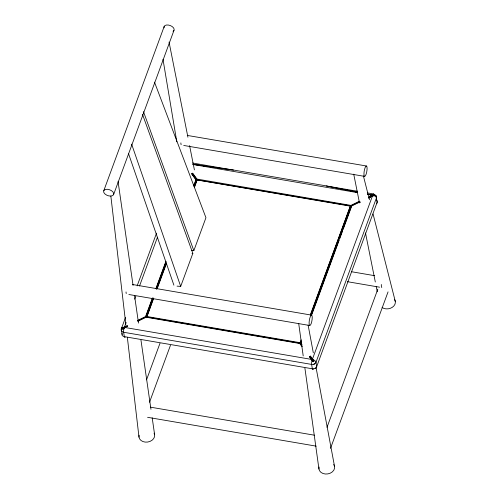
<?xml version="1.0" encoding="UTF-8"?>
<svg xmlns="http://www.w3.org/2000/svg" width="499" height="499" viewBox="0 0 499 499"><rect width="100%" height="100%" fill="white"/><g stroke="black" fill="none" stroke-linecap="round" stroke-linejoin="round"><path stroke-width="0.75" d="M351.527 206.574L350.928 205.395L196.924 179.06L192.62 173.116M103.804 190.655L164.227 26.353M113.56 194.704A5.302 3.063 20.2 0 0 107.447 189.289A5.302 3.063 20.2 0 0 105.015 194.036A5.302 3.063 20.2 0 0 113.56 194.704L173.964 30.389M125.567 317.358L121.288 328.997L121.5 330.363M137.15 285.871L156.536 233.158M125.168 337.124A3.518 0.873 -80.3 0 1 124.332 336.638L123.652 332.265A3.518 2.732 -8.8 0 1 121.288 328.997A3.518 2.033 20.2 0 1 123.602 327.313A6.949 4.061 -35.9 0 1 124.519 326.814L126.122 322.441M134.699 299.132L135.772 296.219M139.52 286.027L157.466 237.225M146.188 317.744L145.608 316.534L152.432 297.978M155.844 288.703L165.818 261.582M193.643 185.934L196.001 179.509L191.697 173.565M145.477 317.626L152.657 298.103M156.143 288.628L166.061 261.663M193.936 185.859L196.113 179.958M300.997 341.035L300.192 343.225L146.781 316.99L153.505 297.978M156.642 289.445L166.317 263.129M194.311 187.031L196.924 179.914L350.335 206.156L310.397 315.48M146.781 316.99L153.499 298.733M157.254 288.509L166.385 263.684M194.591 187.013L196.737 181.168M177.058 286.133L180.694 286.407L192.839 253.361L142.477 114.321M191.373 250.479L193.83 250.666L205.944 217.695L154.49 82.135M146.531 379.845L159.979 343.281M149.519 402.256L170.496 345.214M300.192 343.225L301.159 339.863M310.316 314.969L350.335 206.156M302.026 344.896L301.034 343.112L301.558 341.684M311.27 315.281L351.433 206.087L359.336 202.238M301.646 342.177L300.903 344.204L300.192 344.085L300.111 343.561L146.107 317.227L138.198 321.082M311.838 314.482L339.177 240.138M339.713 238.678L342.663 230.663M343.2 229.203L351.72 206.037L196.201 179.709M309.324 356.691L312.973 361.731A2.264 1.759 -8.8 0 0 313.896 361.282A3.456 0.805 64 0 0 313.023 359.704A6.949 1.616 64 0 0 312.511 358.956L372.516 195.814A6.949 4.061 -35.9 0 1 373.452 195.415A3.487 2.04 -35.9 0 1 374.999 195.165A2.277 1.771 -8.8 0 0 374.493 194.473A3.487 2.04 -35.9 0 0 372.94 194.722A6.949 4.061 -35.9 0 0 372.017 195.115L369.379 196.4M327.007 427.306L377.843 289.102M330.494 448.376L388.054 291.884M196.924 179.06L197.005 179.584L196.082 180.033L196.001 179.509M350.928 205.395L358.837 201.54M351.009 205.919L359.991 201.54M368.281 197.498L374.493 194.473M368.561 197.741L372.516 195.814M359.112 202.906L360.49 202.232M368.78 198.197L370.851 197.186M372.235 196.512L374.999 195.165M124.519 326.814L127.151 325.529M137.699 320.389L145.608 316.534M124.775 328.186L122.704 329.197A2.277 1.771 -8.8 0 1 122.199 328.504L127.725 325.81M137.4 321.094L145.689 317.052M122.698 329.197A3.487 2.04 -35.9 0 1 124.108 328.005A6.949 4.061 -35.9 0 1 125.018 327.506L127.657 326.221M301.109 343.636L300.192 344.085L301.558 345.975M313.852 364.258L314.775 363.808M192.021 253.299L192.839 253.361M193.15 164.302L233.226 169.978L325.909 185.828L357.652 192.227M193.082 164.308L233.551 170.115L192.489 162.992M357.577 191.254L326.234 185.965L357.521 192.221M367.52 192.926L373.632 193.955M366.472 166.005A5.277 1.316 -80.3 0 0 363.964 173.378A5.277 1.316 -80.3 0 0 366.135 174.182A5.277 1.316 -80.3 0 0 366.472 166.005L187.275 135.422M183.707 145.452L364.576 176.372M192.733 164.458L357.44 192.626M368.374 194.498L372.017 195.115L367.482 194.205L372.017 195.115M351.708 271.762L374.699 275.697M347.391 281.686L379.583 287.187M132.466 284.499L311.619 315.137A5.277 1.316 -80.3 0 1 311.276 323.315A5.277 1.316 -80.3 0 1 309.112 322.516A5.277 1.316 -80.3 0 1 311.619 315.137M128.861 294.51L309.723 325.51M146.7 316.466L300.111 342.707M125.018 327.506L311.588 359.411A6.949 1.616 64 0 1 312.093 360.147A3.474 0.811 64 0 1 312.973 361.731M150.399 407.153L314.426 435.203M147.585 417.307L316.21 446.15M301.034 343.112L301.752 344.104M310.241 356.242L313.896 361.282M375.89 195.583L376.396 196.275M192.439 173.278L197.005 179.584M191.516 173.727L195.627 179.403M310.359 355.987L312.511 358.956M300.111 343.561L302.263 346.537M309.436 356.442L311.588 359.411M121.319 330.725L121.825 331.417M143.463 111.626L193.83 250.666M131.624 144.13L180.694 286.407M128.617 153.898L173.895 285.172M363.391 175.91L369.453 199.762M373.071 213.996L395.345 301.614M353.729 174.17L359.442 202.706M365.486 232.921L375.31 282.004M376.215 286.513L377.269 291.778M169.055 42.072L187.923 137.213M189.583 145.583L194.404 169.903M308.108 325.017L313.31 352.843M316.123 367.9L334.592 466.671M162.986 59.306L176.808 141.841M351.433 206.087L351.514 206.611M196.924 179.914L197.005 180.438M146.107 317.227L146.182 317.682M121.544 330.637L121.968 333.369A3.518 2.033 20.2 0 0 122.498 334.436M118.057 181.536L133.071 285.459M134.518 295.452L138.51 323.103M140.949 340L150.96 409.305M152.189 417.794L154.64 434.772M298.676 323.346L303.205 355.912M304.895 368.05L318.948 469.035M110.84 196.013L125.81 324.238M127.345 337.349L138.99 437.136M154.085 433.138A7.915 6.15 -8.8 0 1 147.598 442.058A7.915 6.15 -8.8 0 1 139.096 435.215M164.102 27.807A5.302 3.063 20.2 0 1 170.346 25.568A5.302 3.063 20.2 0 1 173.016 31.318M381.804 287.524A5.277 1.316 -80.3 0 1 381.336 284.505M394.428 299.338A7.915 6.15 -8.8 0 1 392.295 307.328A7.915 6.15 -8.8 0 1 382.066 307.503M181.149 144.704A5.277 1.316 -80.3 0 1 180.869 142.901M333.688 464.482A7.915 6.15 -8.8 0 1 327.88 473.9A7.915 6.15 -8.8 0 1 319.079 466.995M126.247 293.555A5.277 1.31 -80.3 0 1 126.047 291.965M121.968 333.369A3.518 2.732 -8.8 0 0 124.332 336.638L312.324 368.786A3.518 0.873 -80.3 0 0 313.366 368.936M124.108 328.005A3.518 0.873 -80.3 0 0 123.652 332.265L311.644 364.413A3.518 2.732 -8.8 0 0 315.992 362.293L376.421 198.003A3.518 2.732 -8.8 0 0 374.057 194.735A3.518 0.873 -80.3 0 0 372.94 194.722M312.093 360.147A3.518 0.873 -80.3 0 0 311.644 364.413L312.324 368.786A3.518 2.732 -8.8 0 0 316.672 366.665L377.101 202.376L376.421 198.003A3.518 2.033 20.2 0 0 373.452 195.415M313.023 359.704A3.518 2.033 20.2 0 1 315.992 362.293L316.672 366.665A3.518 2.033 20.2 0 1 315.156 368.299M376.564 203.623A3.518 2.033 20.2 0 0 377.101 202.376A3.518 2.732 -8.8 0 0 376.408 199.862M122.199 328.504A3.487 2.04 -35.9 0 1 123.602 327.313"/></g></svg>
